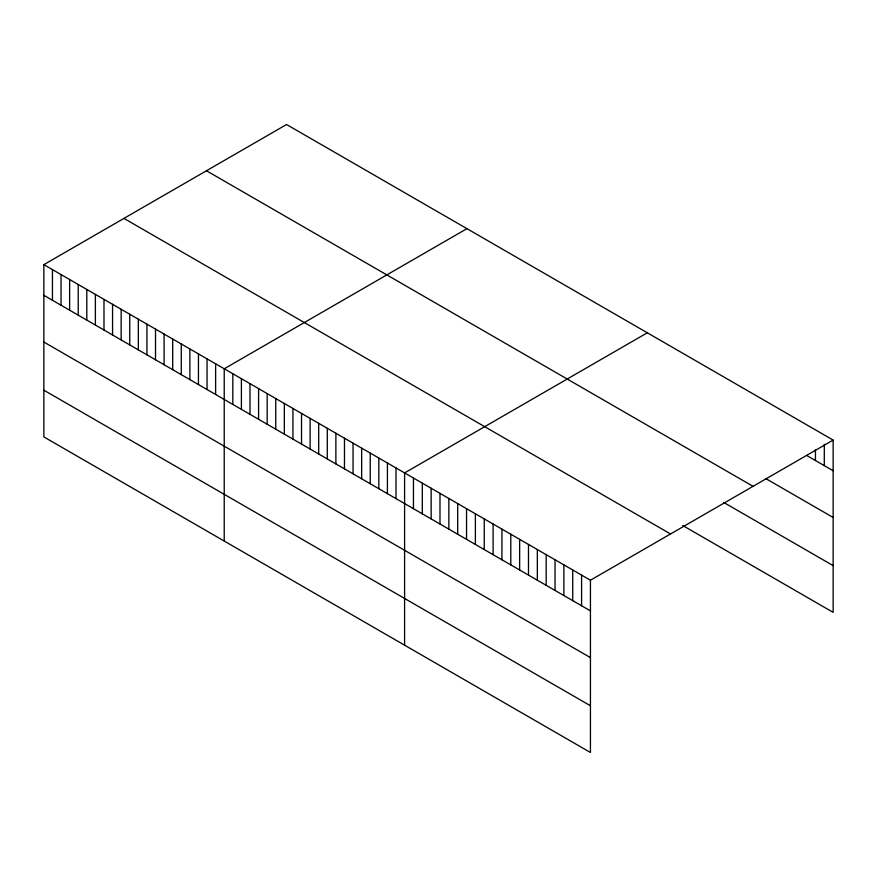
<?xml version="1.0" encoding="UTF-8"?>
<svg xmlns="http://www.w3.org/2000/svg" width="877" height="877" viewBox="0 0 877 877"><rect width="100%" height="100%" fill="white"/><g stroke="black" fill="none" stroke-linecap="round" stroke-linejoin="round"><path stroke-width="1.32" d="M43.85 264.646L590.44 580.212L590.44 752.488L43.85 436.91L43.85 264.646L286.56 124.512L833.15 440.09L833.15 612.354L682.712 525.498M466.937 228.656L224.227 368.789L224.227 541.054M647.314 332.789L404.593 472.922L404.593 645.187M590.44 580.212L833.15 440.09M806.599 455.415L833.15 470.741M765.676 478.513L833.15 517.474M206.468 170.763L753.058 486.329M723.635 502.4L833.15 565.621M123.942 218.406L670.532 533.972M43.85 295.308L590.44 610.874M43.85 342.041L590.44 657.607M43.85 390.188L590.44 705.755M824.303 444.31L824.303 465.632M815.446 449.857L815.446 460.524M581.583 575.104L581.583 605.766M572.736 569.995L572.736 600.657M563.889 564.887L563.889 595.549M555.042 559.778L555.042 590.44M546.185 554.67L546.185 585.332M537.338 549.561L537.338 580.212M528.491 544.453L528.491 575.104M519.644 539.344L519.644 569.995M510.787 534.236L510.787 564.887M501.94 529.127L501.94 559.778M493.093 524.018L493.093 554.67M484.247 518.91L484.247 549.561M475.389 513.79L475.389 544.453M466.542 508.682L466.542 539.344M457.695 503.573L457.695 534.236M448.849 498.465L448.849 529.127M439.991 493.356L439.991 524.018M431.144 488.248L431.144 518.91M422.297 483.139L422.297 513.801M413.451 478.031L413.451 508.693M396.009 467.967L396.009 498.618M387.415 463.001L387.415 493.663M378.831 458.046L378.831 488.697M370.237 453.091L370.237 483.742M361.653 448.125L361.653 478.787M353.058 443.17L353.058 473.821M344.475 438.215L344.475 468.866M335.88 433.249L335.88 463.911M327.296 428.294L327.296 458.945M318.702 423.328L318.702 453.99M310.118 418.373L310.118 449.035M301.524 413.418L301.524 444.069M292.94 408.452L292.94 439.114M284.345 403.497L284.345 434.159M275.762 398.542L275.762 429.193M267.167 393.576L267.167 424.238M258.583 388.621L258.583 419.283M249.989 383.666L249.989 414.317M241.405 378.7L241.405 409.362M232.811 373.745L232.811 404.396M215.632 363.823L215.632 394.486M207.049 358.868L207.049 389.52M198.454 353.902L198.454 384.565M189.87 348.947L189.87 379.609M181.276 343.992L181.276 374.643M172.692 339.026L172.692 369.688M164.098 334.071L164.098 364.733M155.514 329.116L155.514 359.767M146.919 324.15L146.919 354.812M138.336 319.195L138.336 349.857M129.741 314.24L129.741 344.891M121.158 309.274L121.158 339.936M112.563 304.319L112.563 334.981M103.979 299.364L103.979 330.015M95.385 294.398L95.385 325.06M86.801 289.443L86.801 320.094M78.206 284.488L78.206 315.139M69.623 279.522L69.623 310.184M61.028 274.567L61.028 305.218M52.445 269.601L52.445 300.263"/></g></svg>
